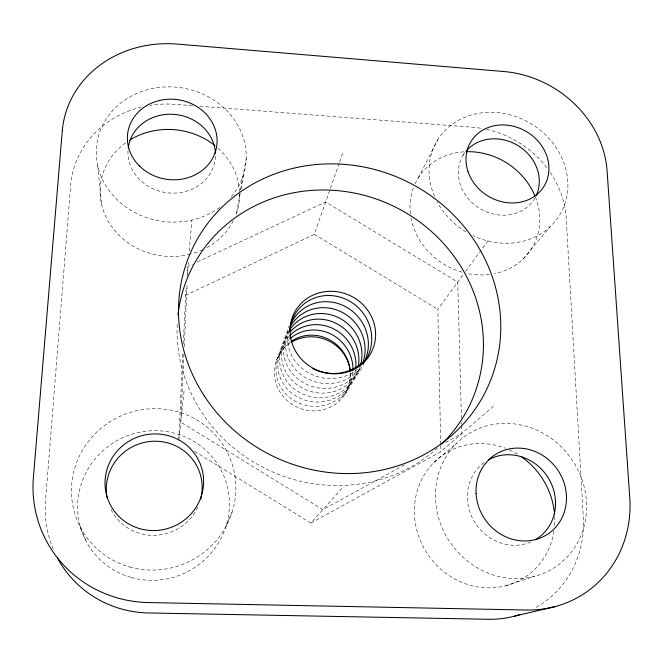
<?xml version="1.0" encoding="UTF-8"?>
<svg xmlns="http://www.w3.org/2000/svg" width="663" height="663" viewBox="0 0 663 663"><rect width="100%" height="100%" fill="white"/><g stroke="black" fill="none" stroke-linecap="round" stroke-linejoin="round"><path stroke-width="0.5" stroke-dasharray="3.31 2.49" d="M183.908 354.025L180.767 422.149L322.881 509.656L404.612 464.887M184.248 346.799L187.148 283.839M187.629 273.521L187.96 266.294L192.643 264.106M178.844 438.5L182.855 352.036M183.237 343.799L186.253 286.383M187.107 276.338L188.309 262.208M189.262 250.962L191.872 220.29M178.803 440.564L184.065 391.211M236.666 212.715L239.989 193.762M240.686 189.767L243.139 175.803M239.55 196.513L240.072 193.521M240.777 189.527L246.197 158.573M185.491 295.416L314.328 234.346L339.274 162.974M339.613 161.996L343.368 151.255M276.521 360.332L289.201 325.864M226.207 525.66L232.423 511.115M418.303 177.875L437.746 139.76M463.238 155.101L464.697 152.548M344.652 394.85L363.896 364.319M440.721 444.417L437.829 309.339L463.164 274.681M465.567 271.382L489.045 239.268M522.908 259.142L550.215 226.647M194.557 451.362L310.881 523.066L341.984 488.291M310.881 523.066L440.878 451.636L494.979 404.944M434.215 462.219L456.55 443.323M445.486 442.503L461.829 433.552L461.605 425.306M197.325 261.926L325.624 202.016L457.743 282.09L461.415 418.096M505.852 585.719L534.519 576.338M192.535 105.69L175.015 104.348A98.961 89.845 7.8 0 0 149.921 105.334M199.754 106.246L472.86 127.296A94.594 84.458 31.5 0 1 482.623 128.564M314.328 234.346L437.829 309.339M79.966 526.414L85.494 540.063M97.718 165.709L101.514 203.922M461.523 422.215L461.581 424.279M440.746 445.445L440.878 451.636M141.418 107.033A98.961 89.845 7.8 0 0 70.717 184.936L45.532 500.731A108.127 105.492 -27.3 0 0 53.546 549.842M486.493 129.343A94.594 84.458 31.5 0 1 547.994 169.28M550.273 172.504A94.594 84.458 31.5 0 1 566.21 218.392L583.357 517.728A104.315 97.362 56.9 0 1 534.146 608.435M553.978 531.046A73.618 68.703 56.8 0 1 470.506 585.346A73.618 68.703 56.8 0 1 416.588 493.28A73.618 68.703 56.8 0 1 505.521 448.296M509.317 449.887A73.618 68.703 56.8 0 1 517.521 454.221M554.691 516.543A73.618 68.703 56.8 0 1 554.566 525.883M218.185 148.338A69.839 63.399 7.8 0 1 235.68 215.458M233.277 220.854A69.839 63.399 7.8 0 1 205.455 248.41M202.795 249.719A69.839 63.399 7.8 0 1 191.466 253.854M190.488 254.12A69.839 63.399 7.8 0 1 108.251 221.243A69.839 63.399 7.8 0 1 126.31 142.33M219.702 207.486A75.159 67.452 8.6 0 1 98.596 169.189A75.159 67.452 8.6 0 1 186.154 88.676A75.159 67.452 8.6 0 1 230.857 197.234M535.348 196.878A66.764 59.595 31.5 0 1 494.316 273.678M489.443 274.465A66.764 59.595 31.5 0 1 466.197 273.247M462.177 272.228A66.764 59.595 31.5 0 1 411.027 218.102M410.405 214.016A66.764 59.595 31.5 0 1 413.521 187.488M415.046 183.858A66.764 59.595 31.5 0 1 465.07 151.761M534.826 198.196A41.777 36.797 31.3 0 1 478.487 207.693A41.777 36.797 31.3 0 1 464.854 152.722M215.417 156.369A43.833 39.341 8.7 0 1 169.653 193.008A43.833 39.341 8.7 0 1 128.042 150.128M197.798 507.178A48.109 46.891 -21.8 0 1 153.998 535.348A48.109 46.891 -21.8 0 1 110.472 508.272M530.79 542.011A46.36 42.921 55.1 0 1 473.896 520.861A46.36 42.921 55.1 0 1 484.852 462.036M434.538 196.405A71.637 63.093 31.3 0 1 488.648 112.296A71.637 63.093 31.3 0 1 567.42 192.684A71.637 63.093 31.3 0 1 472.943 235.597M465.865 231.785A71.637 63.093 31.3 0 1 437.199 201.908M350.528 372.946A38.437 36.705 26.2 0 1 296.228 406.742A38.437 36.705 26.2 0 1 290.096 343.078M437.63 447.881A154.869 146.017 26.2 0 1 267.015 469.379A154.869 146.017 26.2 0 1 177.328 322.45M289.441 330.166A40.625 37.741 9.6 0 0 299.187 379.907A40.625 37.741 9.6 0 0 353.056 377.719A40.932 39.026 46.8 0 0 360.531 368.056M288.165 330.92A41.247 38.239 9.8 0 0 304.632 377.098A41.247 38.239 9.8 0 0 356.155 372.747A41.562 39.565 46.5 0 0 361.086 367.169M357.44 369.283A41.885 38.744 10 0 1 309.281 373.31A41.885 38.744 10 0 1 288.231 332.213M359.992 367.062A40.327 38.504 47.1 0 1 350.047 382.534A40.029 37.252 9.4 0 1 295.996 383.952A40.029 37.252 9.4 0 1 288.778 333.696M288.985 339.63A38.877 36.316 8.9 0 0 289.391 391.087A38.877 36.316 8.9 0 0 344.296 391.758A39.158 37.501 47.8 0 0 355.683 368.959M352.931 372.109A38.603 37.012 48.2 0 1 341.544 396.176A38.33 35.868 8.7 0 1 287.129 395.247A38.33 35.868 8.7 0 1 287.609 344.196A38.064 36.548 48.6 0 1 291.223 341.362M289.308 336.05A39.449 36.78 9.2 0 0 292.317 387.333A39.449 36.78 9.2 0 0 347.13 387.217A39.73 37.998 47.5 0 0 357.829 368.868M350.205 373.601A38.064 36.548 48.6 0 1 338.868 400.469M435.591 499.91A79.494 73.601 55.2 0 0 552.561 568.771A79.494 73.601 55.2 0 0 544.961 434.331A79.494 73.601 55.2 0 0 435.591 499.91M131.299 577.49A76.295 74.447 -27.1 0 0 227.492 487.255A76.295 74.447 -27.1 0 0 101.762 451.793A76.295 74.447 -27.1 0 0 131.299 577.49M129.716 566.981A82.494 80.405 -22 0 0 233.741 469.735A82.494 80.405 -22 0 0 97.536 431.398A82.494 80.405 -22 0 0 129.716 566.981"/><path stroke-width="0.99" d="M514.637 616.118L555.196 606.562M520.405 614.377A104.315 97.362 56.9 0 1 488.507 619.275L148.272 612.96A108.127 105.492 -27.3 0 1 57.482 558.006M520.803 456.343A73.618 68.703 56.8 0 1 554.566 514.587M129.724 140.075A69.839 63.399 7.8 0 1 215.044 145.678M466.114 151.719A66.764 59.595 31.5 0 1 534.958 195.917M466.064 151.214A41.777 36.797 31.3 0 1 518.681 146.042A41.777 36.797 31.3 0 1 536.16 195.643M128.232 148.081A43.833 39.341 8.7 0 1 173.2 114.326A43.833 39.341 8.7 0 1 215.409 153.302M107.05 497.465A48.109 46.891 -21.8 0 1 156.103 441.235A48.109 46.891 -21.8 0 1 200.599 499.43M488.275 459.882A46.36 42.921 55.1 0 1 548.699 478.636A46.36 42.921 55.1 0 1 535.389 539.69M291.405 342.249A38.437 36.705 26.2 0 1 350.313 370.634M177.974 314.966A154.869 146.017 26.2 0 1 394.394 206.591A154.869 146.017 26.2 0 1 441.732 444.028M363.73 362.951A41.562 39.565 46.5 0 0 352.426 311.245A41.562 39.565 46.5 0 0 300.173 311.32A41.885 38.744 10 0 0 290.278 325.21M362.81 363.962A42.208 40.111 46.1 0 0 358.492 307.872A42.208 40.111 46.1 0 0 302.494 305.237A42.54 39.274 10.2 0 0 289.814 331.318M362.644 362.338A42.54 39.274 10.2 0 1 312.87 368.645M290.228 338.752A42.54 39.274 10.2 0 1 290.004 337.102M362.578 363.581A40.932 39.026 46.8 0 0 347.387 315.522A40.932 39.026 46.8 0 0 297.919 317.212A41.247 38.239 9.8 0 0 290.27 326.594M360.241 366.291A40.327 38.504 47.1 0 0 343.459 320.494A40.327 38.504 47.1 0 0 295.739 322.931A40.625 37.741 9.6 0 0 289.441 330.166M355.683 368.959A39.158 37.501 47.8 0 0 334.832 329.503A39.158 37.501 47.8 0 0 291.554 333.87A39.449 36.78 9.2 0 0 289.855 335.486M358.318 366.506A39.73 37.998 47.5 0 0 338.578 324.704A39.73 37.998 47.5 0 0 293.618 328.475A40.029 37.252 9.4 0 0 290.27 331.865M290.137 338.594A38.603 37.012 48.2 0 1 331.185 334.193A38.603 37.012 48.2 0 1 353.006 370.534M291.223 341.362A38.064 36.548 48.6 0 1 328.691 339.315A38.064 36.548 48.6 0 1 350.097 371.263M62.297 130.719L33.39 477.575A120.185 117.069 -20.5 0 0 147.948 602.551L526.323 610.026A115.735 106.851 54.8 0 0 629.792 497.963L607.084 170.805A104.033 91.196 31.2 0 0 504.104 71.538L177.444 44.098A109.279 97.676 8.9 0 0 62.297 130.719M468.003 171.526A42.822 37.526 31.2 0 0 538.232 193.314A42.822 37.526 31.2 0 0 516.17 127.014A42.822 37.526 31.2 0 0 468.003 171.526M476.092 493.504A47.628 43.965 54.6 0 0 545.931 535.248A47.628 43.965 54.6 0 0 541.737 454.835A47.628 43.965 54.6 0 0 476.092 493.504M139.628 528.61A49.452 48.175 -20.1 0 0 202.422 470.846A49.452 48.175 -20.1 0 0 120.898 447.268A49.452 48.175 -20.1 0 0 139.628 528.61M139.429 165.965A44.976 40.194 8.9 0 0 215.152 152.589A44.976 40.194 8.9 0 0 162.128 99.931A44.976 40.194 8.9 0 0 139.429 165.965M204.411 396.118A163.106 152.797 26.2 0 0 483.153 396.192A163.106 152.797 26.2 0 0 331.351 163.86A163.106 152.797 26.2 0 0 204.411 396.118M296.336 352.443A43.286 40.775 26.2 0 0 370.451 353.926A43.286 40.775 26.2 0 0 331.691 291.289A43.286 40.775 26.2 0 0 296.336 352.443"/></g></svg>
